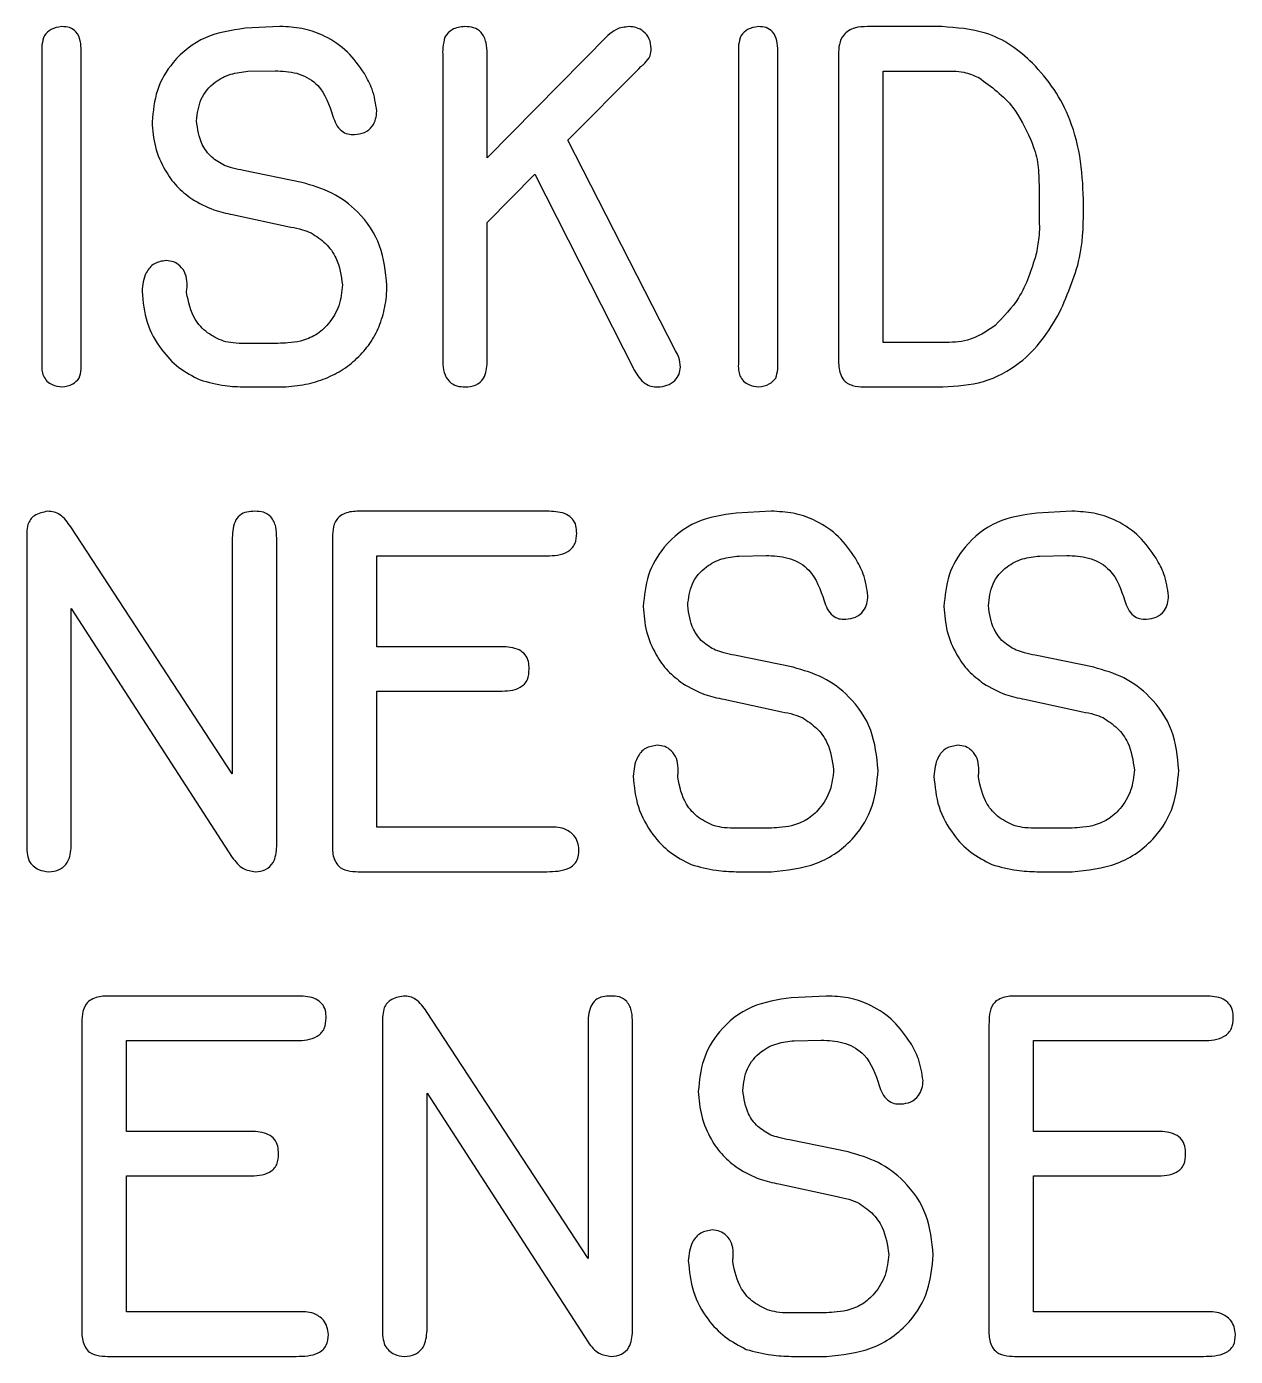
# Model space of a CAD drawing. Header units: inches. Extents: x 0.2 to 2.39, y 7.96 to 11.55.
# Drawn here: x 0.85 to 1.349, y 9.696 to 10.245 of the extents above; entities that cross this region are included whole.
import ezdxf

# ---------------------------------------------------------------- set-up
doc = ezdxf.new("R2010")
doc.units = ezdxf.units.IN
doc.header["$MEASUREMENT"] = 0

msp = doc.modelspace()

# ---------------------------------------------------------------- linework, layer by layer
at = {"color": 7, "linetype": 'Continuous', "lineweight": 25}
for p, q in [((0.95412, 10.24464), (0.93972, 10.24394)), ((0.95546, 10.24464), (0.95412, 10.24464)), ((1.22739, 10.24464), (1.19673, 10.24464)), ((1.08956, 10.24096), (1.0397, 10.19056)), ((0.85584, 10.23401), (0.85584, 10.10614)), ((0.87213, 10.10616), (0.87213, 10.23467)), ((1.0397, 10.19056), (1.0397, 10.23334)), ((1.14341, 10.23401), (1.14341, 10.10614)), ((1.1597, 10.10616), (1.1597, 10.23467)), ((1.02134, 10.23246), (1.02134, 10.10636)), ((1.10227, 10.22726), (1.10317, 10.22816)), ((1.18478, 10.23307), (1.18478, 10.10944)), ((0.94095, 10.22619), (0.95211, 10.22639)), ((0.95211, 10.22639), (0.95323, 10.22639)), ((1.073, 10.19776), (1.10227, 10.22726)), ((1.20314, 10.22628), (1.22805, 10.22628)), ((1.20314, 10.11431), (1.20314, 10.22628)), ((1.11748, 10.11088), (1.073, 10.19776)), ((0.96322, 10.18032), (0.93905, 10.18525)), ((1.0397, 10.16376), (1.05937, 10.1838)), ((1.05937, 10.1838), (1.10048, 10.10275)), ((0.93461, 10.1671), (0.95862, 10.16194)), ((1.0397, 10.10616), (1.0397, 10.16376)), ((0.9158, 10.13694), (0.9158, 10.1387)), ((0.9533, 10.11392), (0.93994, 10.1139)), ((1.22784, 10.11431), (1.20314, 10.11431)), ((0.93976, 10.09595), (0.95426, 10.09595)), ((1.19629, 10.09595), (1.22782, 10.09595)), ((1.06527, 10.04464), (0.98799, 10.04464)), ((1.15687, 10.04464), (1.14247, 10.04394)), ((1.15821, 10.04464), (1.15687, 10.04464)), ((1.281, 10.04464), (1.26661, 10.04394)), ((1.28235, 10.04464), (1.281, 10.04464)), ((0.93445, 9.9363), (0.86777, 10.03829)), ((0.84963, 10.03314), (0.84963, 9.90793)), ((0.93445, 10.03275), (0.93445, 9.9363)), ((0.95281, 9.90636), (0.95281, 10.03356)), ((0.97583, 10.03272), (0.97583, 9.90811)), ((0.99419, 9.98878), (0.99419, 10.02628)), ((0.99419, 10.02628), (1.06435, 10.02628)), ((1.1437, 10.02618), (1.15486, 10.02639)), ((1.15486, 10.02639), (1.15598, 10.02639)), ((1.26783, 10.02618), (1.27899, 10.02639)), ((1.27899, 10.02639), (1.2801, 10.02639)), ((0.86799, 9.90658), (0.86799, 10.00452)), ((0.86799, 10.00452), (0.93445, 9.90185)), ((1.04559, 9.98878), (0.99419, 9.98878)), ((1.16597, 9.98032), (1.1418, 9.98525)), ((1.2901, 9.98032), (1.26593, 9.98525)), ((0.99419, 9.91431), (0.99419, 9.97042)), ((0.99419, 9.97042), (1.04469, 9.97042)), ((1.13736, 9.9671), (1.16137, 9.96194)), ((1.26149, 9.9671), (1.2855, 9.96194)), ((1.11855, 9.93693), (1.11854, 9.9387)), ((1.24268, 9.93693), (1.24268, 9.9387)), ((1.06547, 9.91431), (0.99419, 9.91431)), ((1.15605, 9.91392), (1.14269, 9.9139)), ((1.28018, 9.91392), (1.26682, 9.9139)), ((0.98756, 9.89595), (1.06435, 9.89595)), ((1.14251, 9.89595), (1.15701, 9.89595)), ((1.26663, 9.89595), (1.28114, 9.89595)), ((0.96183, 9.84464), (0.88455, 9.84464)), ((1.17963, 9.84464), (1.16523, 9.84394)), ((1.18097, 9.84464), (1.17963, 9.84464)), ((1.33629, 9.84464), (1.25902, 9.84464)), ((1.08134, 9.7363), (1.01466, 9.83829)), ((0.87239, 9.83272), (0.87239, 9.70811)), ((0.99652, 9.83314), (0.99652, 9.70793)), ((1.08134, 9.83275), (1.08134, 9.7363)), ((1.0997, 9.70636), (1.0997, 9.83356)), ((1.24685, 9.83272), (1.24685, 9.70811)), ((0.89075, 9.78878), (0.89075, 9.82628)), ((0.89075, 9.82628), (0.9609, 9.82628)), ((1.16645, 9.82619), (1.17761, 9.82639)), ((1.17761, 9.82639), (1.17873, 9.82639)), ((1.26521, 9.78878), (1.26521, 9.82628)), ((1.26521, 9.82628), (1.33537, 9.82628)), ((1.01488, 9.70658), (1.01488, 9.80452)), ((1.01488, 9.80452), (1.08134, 9.70185)), ((0.94215, 9.78878), (0.89075, 9.78878)), ((1.31661, 9.78878), (1.26521, 9.78878)), ((1.18872, 9.78032), (1.16455, 9.78525)), ((0.89075, 9.71431), (0.89075, 9.77042)), ((0.89075, 9.77042), (0.94125, 9.77042)), ((1.16011, 9.7671), (1.18413, 9.76194)), ((1.26521, 9.71431), (1.26521, 9.77042)), ((1.26521, 9.77042), (1.31571, 9.77042)), ((1.1413, 9.73693), (1.1413, 9.7387)), ((0.96203, 9.71431), (0.89075, 9.71431)), ((1.1788, 9.71392), (1.16545, 9.7139)), ((1.33649, 9.71431), (1.26521, 9.71431)), ((0.88412, 9.69595), (0.9609, 9.69595)), ((1.16526, 9.69595), (1.17976, 9.69595)), ((1.25858, 9.69595), (1.33537, 9.69595))]:
    msp.add_line(p, q, dxfattribs=at)
for points, knots in [([(0.86411, 10.24464), (0.86252, 10.24441), (0.85968, 10.24399), (0.85775, 10.24189), (0.8569, 10.24096)], [0, 0, 0, 0, 0.5583752, 1, 1, 1, 1]), ([(0.87213, 10.23467), (0.87207, 10.23604), (0.87195, 10.23876), (0.87043, 10.24242), (0.86737, 10.24451), (0.8652, 10.2446), (0.86411, 10.24464)], [0, 0, 0, 0, 0.281116, 0.56033, 0.779158, 1, 1, 1, 1]), ([(0.98899, 10.22528), (0.98682, 10.2284), (0.98248, 10.23465), (0.97356, 10.2406), (0.96438, 10.24405), (0.95844, 10.24444), (0.95546, 10.24464)], [0, 0, 0, 0, 0.279831, 0.559751, 0.779823, 1, 1, 1, 1]), ([(1.03043, 10.24464), (1.02856, 10.24445), (1.02522, 10.24409), (1.02315, 10.24149), (1.02224, 10.24034)], [0, 0, 0, 0, 0.559407, 1, 1, 1, 1]), ([(1.0397, 10.23334), (1.03964, 10.2349), (1.0395, 10.23802), (1.03773, 10.24222), (1.03416, 10.24451), (1.03168, 10.2446), (1.03043, 10.24464)], [0, 0, 0, 0, 0.280982, 0.560091, 0.779169, 1, 1, 1, 1]), ([(1.09825, 10.24464), (1.09642, 10.24443), (1.09314, 10.24405), (1.09066, 10.24191), (1.08956, 10.24096)], [0, 0, 0, 0, 0.557535, 1, 1, 1, 1]), ([(1.10743, 10.23559), (1.10727, 10.23694), (1.10695, 10.23964), (1.10446, 10.24264), (1.10142, 10.24438), (1.0993, 10.24455), (1.09825, 10.24464)], [0, 0, 0, 0, 0.280323, 0.559412, 0.77983, 1, 1, 1, 1]), ([(1.15169, 10.24464), (1.15009, 10.24441), (1.14725, 10.24399), (1.14532, 10.24189), (1.14448, 10.24096)], [0, 0, 0, 0, 0.559324, 1, 1, 1, 1]), ([(1.1597, 10.23467), (1.15964, 10.23604), (1.15951, 10.23876), (1.158, 10.24243), (1.15494, 10.2445), (1.15277, 10.2446), (1.15169, 10.24464)], [0, 0, 0, 0, 0.2812712, 0.5602954, 0.7797263, 1, 1, 1, 1]), ([(1.19673, 10.24464), (1.19491, 10.2446), (1.1913, 10.24453), (1.18671, 10.24176), (1.18479, 10.23734), (1.18478, 10.2345), (1.18478, 10.23307)], [0, 0, 0, 0, 0.281414, 0.558959, 0.779075, 1, 1, 1, 1]), ([(1.26486, 10.22958), (1.26197, 10.23217), (1.25618, 10.23735), (1.24349, 10.24344), (1.23349, 10.24419), (1.22739, 10.24464)], [0, 0, 0, 0, 0.280415, 0.560562, 1, 1, 1, 1]), ([(0.8569, 10.24096), (0.85649, 10.2397), (0.85575, 10.23743), (0.85581, 10.23506), (0.85584, 10.23401)], [0, 0, 0, 0, 0.557519, 1, 1, 1, 1]), ([(0.93972, 10.24394), (0.9341, 10.2431), (0.92288, 10.24143), (0.91012, 10.23134), (0.90265, 10.2186), (0.90178, 10.20974), (0.90135, 10.2053)], [0, 0, 0, 0, 0.279955, 0.559401, 0.779491, 1, 1, 1, 1]), ([(1.02224, 10.24034), (1.02189, 10.2389), (1.02124, 10.2363), (1.02131, 10.23364), (1.02134, 10.23246)], [0, 0, 0, 0, 0.558189, 1, 1, 1, 1]), ([(1.14448, 10.24096), (1.14407, 10.2397), (1.14333, 10.23743), (1.14338, 10.23506), (1.14341, 10.23401)], [0, 0, 0, 0, 0.5575, 1, 1, 1, 1]), ([(1.10474, 10.22952), (1.10562, 10.2305), (1.10718, 10.23225), (1.10735, 10.23458), (1.10743, 10.23559)], [0, 0, 0, 0, 0.560935, 1, 1, 1, 1]), ([(1.10317, 10.22816), (1.10347, 10.2284), (1.10402, 10.22883), (1.10452, 10.22931), (1.10474, 10.22952)], [0, 0, 0, 0, 0.5585477, 1, 1, 1, 1]), ([(1.28589, 10.1711), (1.2857, 10.17707), (1.28531, 10.189), (1.28119, 10.20524), (1.2742, 10.21904), (1.26797, 10.22607), (1.26486, 10.22958)], [0, 0, 0, 0, 0.280141, 0.55999, 0.77999, 1, 1, 1, 1]), ([(0.91972, 10.20573), (0.92007, 10.20881), (0.92078, 10.21497), (0.92662, 10.22176), (0.93373, 10.2254), (0.93854, 10.22593), (0.94095, 10.22619)], [0, 0, 0, 0, 0.279683, 0.558865, 0.779257, 1, 1, 1, 1]), ([(0.95323, 10.22639), (0.95625, 10.22619), (0.96228, 10.22579), (0.97195, 10.21984), (0.97448, 10.21232), (0.97603, 10.20773)], [0, 0, 0, 0, 0.281479, 0.561504, 1, 1, 1, 1]), ([(0.99412, 10.20977), (0.99367, 10.21283), (0.99286, 10.21832), (0.99017, 10.22315), (0.98899, 10.22528)], [0, 0, 0, 0, 0.559109, 1, 1, 1, 1]), ([(1.22805, 10.22628), (1.23089, 10.22634), (1.23595, 10.22644), (1.24061, 10.22447), (1.24265, 10.2236)], [0, 0, 0, 0, 0.560509, 1, 1, 1, 1]), ([(1.24265, 10.2236), (1.2478, 10.21984), (1.25703, 10.21311), (1.26183, 10.20281), (1.26395, 10.19826)], [0, 0, 0, 0, 0.558456, 1, 1, 1, 1]), ([(0.97603, 10.20773), (0.9764, 10.20658), (0.97716, 10.2043), (0.9793, 10.20162), (0.98212, 10.20012), (0.98403, 10.20011), (0.98498, 10.2001)], [0, 0, 0, 0, 0.280613, 0.56, 0.779768, 1, 1, 1, 1]), ([(0.98498, 10.2001), (0.98637, 10.20026), (0.98917, 10.20058), (0.99229, 10.2032), (0.99385, 10.20649), (0.99403, 10.20867), (0.99412, 10.20977)], [0, 0, 0, 0, 0.2793439, 0.5589715, 0.7791422, 1, 1, 1, 1]), ([(0.90135, 10.2053), (0.90163, 10.20184), (0.90219, 10.1949), (0.90611, 10.18595), (0.91125, 10.17858), (0.91558, 10.17523), (0.91774, 10.17356)], [0, 0, 0, 0, 0.279893, 0.559853, 0.779991, 1, 1, 1, 1]), ([(0.93125, 10.1873), (0.92938, 10.18836), (0.92564, 10.19049), (0.92097, 10.19687), (0.92019, 10.20237), (0.91972, 10.20573)], [0, 0, 0, 0, 0.280619, 0.561258, 1, 1, 1, 1]), ([(1.26395, 10.19826), (1.26502, 10.19546), (1.26717, 10.18987), (1.26759, 10.17914), (1.26755, 10.17151), (1.26753, 10.16684)], [0, 0, 0, 0, 0.279928, 0.559765, 1, 1, 1, 1]), ([(0.93905, 10.18525), (0.93757, 10.18555), (0.93493, 10.18608), (0.93238, 10.18693), (0.93125, 10.1873)], [0, 0, 0, 0, 0.560132, 1, 1, 1, 1]), ([(0.99833, 10.13784), (0.99776, 10.14344), (0.99663, 10.15463), (0.98757, 10.16791), (0.97591, 10.1766), (0.96745, 10.17908), (0.96322, 10.18032)], [0, 0, 0, 0, 0.279833, 0.559326, 0.779479, 1, 1, 1, 1]), ([(0.91774, 10.17356), (0.92071, 10.17188), (0.92602, 10.16888), (0.93199, 10.16764), (0.93461, 10.1671)], [0, 0, 0, 0, 0.559528, 1, 1, 1, 1]), ([(1.27597, 10.12665), (1.27946, 10.1346), (1.28571, 10.14881), (1.28584, 10.16428), (1.28589, 10.1711)], [0, 0, 0, 0, 0.55912, 1, 1, 1, 1]), ([(0.95862, 10.16194), (0.96024, 10.16162), (0.96313, 10.16104), (0.96587, 10.15997), (0.96707, 10.1595)], [0, 0, 0, 0, 0.560317, 1, 1, 1, 1]), ([(1.26753, 10.16684), (1.26764, 10.16374), (1.26783, 10.15822), (1.26671, 10.15282), (1.26621, 10.15045)], [0, 0, 0, 0, 0.560566, 1, 1, 1, 1]), ([(0.96707, 10.1595), (0.96913, 10.15816), (0.97324, 10.15547), (0.9785, 10.14817), (0.97941, 10.14188), (0.97997, 10.13804)], [0, 0, 0, 0, 0.280518, 0.561127, 1, 1, 1, 1]), ([(0.90717, 10.14812), (0.90547, 10.14786), (0.90207, 10.14733), (0.89792, 10.14239), (0.89748, 10.13804), (0.89722, 10.13538)], [0, 0, 0, 0, 0.279961, 0.559909, 1, 1, 1, 1]), ([(0.9158, 10.1387), (0.91567, 10.14004), (0.91542, 10.14271), (0.91322, 10.14584), (0.91031, 10.14779), (0.90822, 10.14801), (0.90717, 10.14812)], [0, 0, 0, 0, 0.280285, 0.55962, 0.779528, 1, 1, 1, 1]), ([(1.26621, 10.15045), (1.26429, 10.14427), (1.26087, 10.13323), (1.25289, 10.12494), (1.24937, 10.12129)], [0, 0, 0, 0, 0.559961, 1, 1, 1, 1]), ([(0.89722, 10.13538), (0.89764, 10.13107), (0.8985, 10.12244), (0.90446, 10.11175), (0.9121, 10.10354), (0.91815, 10.10042), (0.92117, 10.09886)], [0, 0, 0, 0, 0.279812, 0.559593, 0.779737, 1, 1, 1, 1]), ([(0.91558, 10.13493), (0.9156, 10.13531), (0.91563, 10.13598), (0.91575, 10.13664), (0.9158, 10.13694)], [0, 0, 0, 0, 0.559622, 1, 1, 1, 1]), ([(0.93083, 10.11482), (0.92854, 10.11585), (0.92397, 10.1179), (0.91775, 10.12471), (0.9164, 10.13106), (0.91558, 10.13493)], [0, 0, 0, 0, 0.280919, 0.562119, 1, 1, 1, 1]), ([(0.95426, 10.09595), (0.95586, 10.09602), (0.95899, 10.09616), (0.96356, 10.09677), (0.96788, 10.09776), (0.97199, 10.09903), (0.97583, 10.10074), (0.97948, 10.10269), (0.98286, 10.10505), (0.98599, 10.10772), (0.98882, 10.11068), (0.99131, 10.11388), (0.99341, 10.11731), (0.99514, 10.12097), (0.9965, 10.12486), (0.99749, 10.12899), (0.99816, 10.13334), (0.99827, 10.13632), (0.99833, 10.13784)], [0.0000287, 0.0000287, 0.0000287, 0.0000287, 0.0706044, 0.1381882, 0.2029538, 0.2657505, 0.3274398, 0.3880217, 0.4481081, 0.5087515, 0.5692272, 0.6281379, 0.6872035, 0.7460625, 0.806456, 0.8685554, 0.9329138, 0.9999687, 0.9999687, 0.9999687, 0.9999687]), ([(0.97997, 10.13804), (0.97966, 10.13512), (0.97904, 10.1293), (0.97473, 10.12224), (0.96917, 10.11706), (0.96482, 10.11557), (0.96264, 10.11482)], [0, 0, 0, 0, 0.2800273, 0.5597913, 0.7798964, 1, 1, 1, 1]), ([(1.22782, 10.09595), (1.23348, 10.09632), (1.2448, 10.09706), (1.25903, 10.10471), (1.26923, 10.11516), (1.27373, 10.12282), (1.27597, 10.12665)], [0, 0, 0, 0, 0.279986, 0.559306, 0.779554, 1, 1, 1, 1]), ([(1.24937, 10.12129), (1.24572, 10.11884), (1.23916, 10.11443), (1.23131, 10.11434), (1.22784, 10.11431)], [0, 0, 0, 0, 0.557475, 1, 1, 1, 1]), ([(0.93994, 10.1139), (0.93822, 10.1139), (0.93515, 10.11391), (0.93215, 10.11454), (0.93083, 10.11482)], [0, 0, 0, 0, 0.559583, 1, 1, 1, 1]), ([(0.96264, 10.11482), (0.9609, 10.11456), (0.95781, 10.11409), (0.95468, 10.11397), (0.9533, 10.11392)], [0, 0, 0, 0, 0.560475, 1, 1, 1, 1]), ([(1.11949, 10.10413), (1.11937, 10.10546), (1.11915, 10.10786), (1.11799, 10.10995), (1.11748, 10.11088)], [0, 0, 0, 0, 0.558552, 1, 1, 1, 1]), ([(1.18478, 10.10944), (1.18472, 10.10748), (1.1846, 10.1036), (1.18663, 10.09796), (1.19166, 10.09601), (1.19475, 10.09597), (1.19629, 10.09595)], [0, 0, 0, 0, 0.281541, 0.558662, 0.778749, 1, 1, 1, 1]), ([(0.85584, 10.10614), (0.85579, 10.10506), (0.8557, 10.10315), (0.85624, 10.10131), (0.85648, 10.1005)], [0, 0, 0, 0, 0.561656, 1, 1, 1, 1]), ([(0.87129, 10.09963), (0.87162, 10.10083), (0.8722, 10.10297), (0.87215, 10.10519), (0.87213, 10.10616)], [0, 0, 0, 0, 0.558722, 1, 1, 1, 1]), ([(1.02134, 10.10636), (1.02143, 10.10487), (1.02161, 10.1019), (1.02369, 10.0981), (1.02714, 10.09614), (1.02948, 10.09601), (1.03066, 10.09595)], [0, 0, 0, 0, 0.280949, 0.559473, 0.779293, 1, 1, 1, 1]), ([(1.03066, 10.09595), (1.03213, 10.09604), (1.03506, 10.09624), (1.03924, 10.09998), (1.03953, 10.10382), (1.0397, 10.10616)], [0, 0, 0, 0, 0.280723, 0.55972, 1, 1, 1, 1]), ([(1.10048, 10.10275), (1.10174, 10.10073), (1.10349, 10.09792), (1.10735, 10.09607), (1.10919, 10.09599), (1.11011, 10.09595)], [0, 0, 0, 0, 0.558036, 0.77867, 1, 1, 1, 1]), ([(1.11011, 10.09595), (1.1114, 10.09609), (1.11398, 10.09637), (1.11711, 10.09832), (1.11913, 10.10108), (1.11937, 10.10311), (1.11949, 10.10413)], [0, 0, 0, 0, 0.28009, 0.560131, 0.779898, 1, 1, 1, 1]), ([(1.14341, 10.10614), (1.14336, 10.10506), (1.14328, 10.10315), (1.14382, 10.10131), (1.14405, 10.1005)], [0, 0, 0, 0, 0.561668, 1, 1, 1, 1]), ([(1.15886, 10.09963), (1.15919, 10.10083), (1.15978, 10.10297), (1.15972, 10.10519), (1.1597, 10.10616)], [0, 0, 0, 0, 0.558855, 1, 1, 1, 1]), ([(0.85648, 10.1005), (0.85693, 10.09975), (0.85783, 10.09824), (0.86053, 10.09649), (0.86275, 10.09615), (0.86411, 10.09595)], [0, 0, 0, 0, 0.279943, 0.561611, 1, 1, 1, 1]), ([(0.86411, 10.09595), (0.8657, 10.09619), (0.86853, 10.09661), (0.87045, 10.09871), (0.87129, 10.09963)], [0, 0, 0, 0, 0.560619, 1, 1, 1, 1]), ([(0.92117, 10.09886), (0.92458, 10.09793), (0.93068, 10.09629), (0.93698, 10.09605), (0.93976, 10.09595)], [0, 0, 0, 0, 0.5595498, 1, 1, 1, 1]), ([(1.14405, 10.1005), (1.1445, 10.09975), (1.14541, 10.09824), (1.1481, 10.09649), (1.15033, 10.09615), (1.15169, 10.09595)], [0, 0, 0, 0, 0.279943, 0.561611, 1, 1, 1, 1]), ([(1.15169, 10.09595), (1.15327, 10.09619), (1.1561, 10.09662), (1.15801, 10.09871), (1.15886, 10.09963)], [0, 0, 0, 0, 0.560139, 1, 1, 1, 1]), ([(0.85826, 10.04464), (0.85632, 10.04427), (0.85361, 10.04376), (0.85101, 10.04132), (0.85039, 10.03992), (0.85009, 10.03921)], [0, 0, 0, 0, 0.557708, 0.778273, 1, 1, 1, 1]), ([(0.86777, 10.03829), (0.86646, 10.04015), (0.86462, 10.04275), (0.86091, 10.04449), (0.85915, 10.04459), (0.85826, 10.04464)], [0, 0, 0, 0, 0.558703, 0.779243, 1, 1, 1, 1]), ([(0.94376, 10.04464), (0.94267, 10.04461), (0.94049, 10.04455), (0.93736, 10.04319), (0.93456, 10.03912), (0.9345, 10.03538), (0.93445, 10.03275)], [0, 0, 0, 0, 0.187364, 0.373983, 0.560532, 1, 1, 1, 1]), ([(0.95281, 10.03356), (0.95277, 10.03511), (0.95269, 10.03819), (0.95097, 10.04234), (0.94744, 10.04461), (0.94499, 10.04463), (0.94376, 10.04464)], [0, 0, 0, 0, 0.281238, 0.560119, 0.779398, 1, 1, 1, 1]), ([(0.98799, 10.04464), (0.9861, 10.04467), (0.98236, 10.04471), (0.97728, 10.04202), (0.97584, 10.03714), (0.97583, 10.03419), (0.97583, 10.03272)], [0, 0, 0, 0, 0.281616, 0.558082, 0.778714, 1, 1, 1, 1]), ([(1.07665, 10.03559), (1.07662, 10.03664), (1.07655, 10.03873), (1.07509, 10.04161), (1.07134, 10.04437), (1.06777, 10.04453), (1.06527, 10.04464)], [0, 0, 0, 0, 0.1873187, 0.3741606, 0.5610104, 1, 1, 1, 1]), ([(1.14247, 10.04394), (1.13685, 10.04311), (1.12562, 10.04143), (1.11285, 10.03135), (1.10541, 10.0186), (1.10453, 10.00974), (1.1041, 10.0053)], [0, 0, 0, 0, 0.2800885, 0.5595165, 0.7795828, 1, 1, 1, 1]), ([(1.19174, 10.02528), (1.18957, 10.0284), (1.18523, 10.03465), (1.17631, 10.0406), (1.16713, 10.04405), (1.16118, 10.04445), (1.15821, 10.04464)], [0, 0, 0, 0, 0.279831, 0.559751, 0.779823, 1, 1, 1, 1]), ([(1.26661, 10.04394), (1.26099, 10.04311), (1.24976, 10.04143), (1.23699, 10.03134), (1.22953, 10.0186), (1.22867, 10.00974), (1.22823, 10.0053)], [0, 0, 0, 0, 0.280074, 0.559488, 0.77962, 1, 1, 1, 1]), ([(1.31587, 10.02528), (1.3137, 10.0284), (1.30936, 10.03464), (1.30045, 10.04061), (1.29127, 10.04405), (1.28532, 10.04444), (1.28235, 10.04464)], [0, 0, 0, 0, 0.279888, 0.559673, 0.780009, 1, 1, 1, 1]), ([(0.85009, 10.03921), (0.8499, 10.03809), (0.84955, 10.03608), (0.8496, 10.03404), (0.84963, 10.03314)], [0, 0, 0, 0, 0.558923, 1, 1, 1, 1]), ([(1.06435, 10.02628), (1.06583, 10.02631), (1.06878, 10.02636), (1.07241, 10.02748), (1.07475, 10.02932), (1.07643, 10.03184), (1.07656, 10.03409), (1.07665, 10.03559)], [0, 0, 0, 0, 0.2506503, 0.5002013, 0.6255933, 0.750928, 1, 1, 1, 1]), ([(1.12246, 10.00572), (1.12281, 10.00881), (1.12353, 10.01497), (1.12937, 10.02176), (1.13648, 10.0254), (1.14129, 10.02592), (1.1437, 10.02618)], [0, 0, 0, 0, 0.279834, 0.558968, 0.77932, 1, 1, 1, 1]), ([(1.15598, 10.02639), (1.159, 10.02619), (1.16503, 10.0258), (1.1747, 10.01985), (1.17723, 10.01232), (1.17878, 10.00773)], [0, 0, 0, 0, 0.281479, 0.561504, 1, 1, 1, 1]), ([(1.19687, 10.00976), (1.19642, 10.01283), (1.19561, 10.01832), (1.19292, 10.02315), (1.19174, 10.02528)], [0, 0, 0, 0, 0.559232, 1, 1, 1, 1]), ([(1.24659, 10.00572), (1.24695, 10.00881), (1.24765, 10.01497), (1.25351, 10.02176), (1.26061, 10.0254), (1.26542, 10.02592), (1.26783, 10.02618)], [0, 0, 0, 0, 0.279811, 0.559164, 0.77929, 1, 1, 1, 1]), ([(1.2801, 10.02639), (1.28313, 10.02619), (1.28916, 10.02579), (1.29884, 10.01985), (1.30136, 10.01232), (1.3029, 10.00773)], [0, 0, 0, 0, 0.281446, 0.561686, 1, 1, 1, 1]), ([(1.321, 10.00976), (1.32055, 10.01283), (1.31974, 10.01832), (1.31705, 10.02315), (1.31587, 10.02528)], [0, 0, 0, 0, 0.559232, 1, 1, 1, 1]), ([(1.18772, 10.0001), (1.18912, 10.00026), (1.19191, 10.00058), (1.19502, 10.00321), (1.1966, 10.00648), (1.19678, 10.00867), (1.19687, 10.00976)], [0, 0, 0, 0, 0.279938, 0.559049, 0.779476, 1, 1, 1, 1]), ([(1.31186, 10.0001), (1.31326, 10.00026), (1.31605, 10.00058), (1.31916, 10.00321), (1.32074, 10.00648), (1.32091, 10.00867), (1.321, 10.00976)], [0, 0, 0, 0, 0.279963, 0.5591, 0.779546, 1, 1, 1, 1]), ([(1.1041, 10.0053), (1.10438, 10.00184), (1.10494, 9.9949), (1.10886, 9.98595), (1.114, 9.97858), (1.11832, 9.97523), (1.12048, 9.97356)], [0, 0, 0, 0, 0.279893, 0.559853, 0.779991, 1, 1, 1, 1]), ([(1.134, 9.9873), (1.13213, 9.98836), (1.12839, 9.99049), (1.12372, 9.99687), (1.12293, 10.00237), (1.12246, 10.00572)], [0, 0, 0, 0, 0.280729, 0.561365, 1, 1, 1, 1]), ([(1.17878, 10.00773), (1.17915, 10.00659), (1.17991, 10.0043), (1.18205, 10.00162), (1.18487, 10.00012), (1.18677, 10.00011), (1.18772, 10.0001)], [0, 0, 0, 0, 0.280818, 0.560409, 0.780336, 1, 1, 1, 1]), ([(1.22823, 10.0053), (1.22852, 10.00184), (1.22908, 9.99491), (1.23299, 9.98595), (1.23813, 9.97858), (1.24246, 9.97523), (1.24462, 9.97356)], [0, 0, 0, 0, 0.279866, 0.559703, 0.779819, 1, 1, 1, 1]), ([(1.25813, 9.9873), (1.25626, 9.98836), (1.25252, 9.99049), (1.24785, 9.99686), (1.24707, 10.00237), (1.24659, 10.00572)], [0, 0, 0, 0, 0.280757, 0.56142, 1, 1, 1, 1]), ([(1.3029, 10.00773), (1.30328, 10.00659), (1.30404, 10.0043), (1.30618, 10.00162), (1.309, 10.00012), (1.3109, 10.00011), (1.31186, 10.0001)], [0, 0, 0, 0, 0.280613, 0.56, 0.779768, 1, 1, 1, 1]), ([(1.057, 9.97951), (1.05697, 9.98057), (1.0569, 9.98268), (1.05552, 9.98565), (1.05174, 9.9885), (1.04812, 9.98867), (1.04559, 9.98878)], [0, 0, 0, 0, 0.187243, 0.374327, 0.561512, 1, 1, 1, 1]), ([(1.1418, 9.98525), (1.14032, 9.98555), (1.13768, 9.98608), (1.13513, 9.98692), (1.134, 9.9873)], [0, 0, 0, 0, 0.5602289, 1, 1, 1, 1]), ([(1.26593, 9.98525), (1.26445, 9.98555), (1.26181, 9.98608), (1.25925, 9.98692), (1.25813, 9.9873)], [0, 0, 0, 0, 0.5602289, 1, 1, 1, 1]), ([(1.04469, 9.97042), (1.04773, 9.97051), (1.05154, 9.97061), (1.05512, 9.97328), (1.05683, 9.97576), (1.05693, 9.97801), (1.057, 9.97951)], [0, 0, 0, 0, 0.498771, 0.624365, 0.749976, 1, 1, 1, 1]), ([(1.20108, 9.93784), (1.20051, 9.94344), (1.19937, 9.95463), (1.19032, 9.96791), (1.17865, 9.9766), (1.1702, 9.97908), (1.16597, 9.98032)], [0, 0, 0, 0, 0.279884, 0.559312, 0.77961, 1, 1, 1, 1]), ([(1.32521, 9.93784), (1.32464, 9.94344), (1.32351, 9.95463), (1.31444, 9.96791), (1.30279, 9.9766), (1.29433, 9.97908), (1.2901, 9.98032)], [0, 0, 0, 0, 0.279833, 0.559326, 0.779479, 1, 1, 1, 1]), ([(1.12048, 9.97356), (1.12346, 9.97188), (1.12877, 9.96888), (1.13474, 9.96764), (1.13736, 9.9671)], [0, 0, 0, 0, 0.559528, 1, 1, 1, 1]), ([(1.24462, 9.97356), (1.24759, 9.97188), (1.2529, 9.96888), (1.25886, 9.96764), (1.26149, 9.9671)], [0, 0, 0, 0, 0.559324, 1, 1, 1, 1]), ([(1.16137, 9.96194), (1.16299, 9.96162), (1.16587, 9.96104), (1.16861, 9.95997), (1.16982, 9.9595)], [0, 0, 0, 0, 0.5592999, 1, 1, 1, 1]), ([(1.16982, 9.9595), (1.17188, 9.95816), (1.17599, 9.95547), (1.18124, 9.94817), (1.18216, 9.94187), (1.18272, 9.93804)], [0, 0, 0, 0, 0.280526, 0.561289, 1, 1, 1, 1]), ([(1.2855, 9.96194), (1.28712, 9.96162), (1.29, 9.96104), (1.29274, 9.95997), (1.29395, 9.9595)], [0, 0, 0, 0, 0.560317, 1, 1, 1, 1]), ([(1.29395, 9.9595), (1.296, 9.95816), (1.30012, 9.95547), (1.30537, 9.94817), (1.30629, 9.94187), (1.30685, 9.93804)], [0, 0, 0, 0, 0.280526, 0.561289, 1, 1, 1, 1]), ([(1.10992, 9.94812), (1.10822, 9.94786), (1.10482, 9.94733), (1.10067, 9.94239), (1.10023, 9.93804), (1.09996, 9.93538)], [0, 0, 0, 0, 0.279928, 0.559844, 1, 1, 1, 1]), ([(1.11854, 9.9387), (1.11842, 9.94004), (1.11817, 9.94271), (1.11597, 9.94585), (1.11306, 9.94779), (1.11096, 9.94801), (1.10992, 9.94812)], [0, 0, 0, 0, 0.2802002, 0.5595683, 0.7795018, 1, 1, 1, 1]), ([(1.23405, 9.94812), (1.23235, 9.94786), (1.22895, 9.94733), (1.22481, 9.94239), (1.22437, 9.93804), (1.22409, 9.93538)], [0, 0, 0, 0, 0.280391, 0.559911, 1, 1, 1, 1]), ([(1.24268, 9.9387), (1.24255, 9.94004), (1.2423, 9.94271), (1.2401, 9.94585), (1.23719, 9.94779), (1.2351, 9.94801), (1.23405, 9.94812)], [0, 0, 0, 0, 0.280468, 0.559985, 0.780036, 1, 1, 1, 1]), ([(1.11833, 9.93493), (1.11835, 9.93531), (1.11838, 9.93598), (1.1185, 9.93664), (1.11855, 9.93693)], [0, 0, 0, 0, 0.559622, 1, 1, 1, 1]), ([(1.15701, 9.89595), (1.16338, 9.89659), (1.17609, 9.89788), (1.19114, 9.90848), (1.1997, 9.92284), (1.20062, 9.93283), (1.20108, 9.93784)], [0, 0, 0, 0, 0.280214, 0.559603, 0.779514, 1, 1, 1, 1]), ([(1.18272, 9.93804), (1.18241, 9.93512), (1.18179, 9.92931), (1.17748, 9.92224), (1.17192, 9.91706), (1.16757, 9.91557), (1.16539, 9.91482)], [0, 0, 0, 0, 0.2800273, 0.5597913, 0.7798964, 1, 1, 1, 1]), ([(1.24245, 9.93493), (1.24247, 9.93531), (1.24251, 9.93598), (1.24263, 9.93664), (1.24268, 9.93693)], [0, 0, 0, 0, 0.559622, 1, 1, 1, 1]), ([(1.28114, 9.89595), (1.28751, 9.89659), (1.30023, 9.89788), (1.31526, 9.90848), (1.32385, 9.92284), (1.32475, 9.93283), (1.32521, 9.93784)], [0, 0, 0, 0, 0.280331, 0.559586, 0.779552, 1, 1, 1, 1]), ([(1.30685, 9.93804), (1.30654, 9.93512), (1.30592, 9.92931), (1.30161, 9.92224), (1.29604, 9.91706), (1.29169, 9.91557), (1.28952, 9.91482)], [0, 0, 0, 0, 0.2800273, 0.5597913, 0.7798964, 1, 1, 1, 1]), ([(1.09996, 9.93538), (1.10039, 9.93107), (1.10125, 9.92244), (1.10722, 9.91175), (1.11484, 9.90354), (1.12089, 9.90042), (1.12391, 9.89886)], [0, 0, 0, 0, 0.2798797, 0.5596947, 0.7799376, 1, 1, 1, 1]), ([(1.13358, 9.91482), (1.13129, 9.91585), (1.12672, 9.91789), (1.1205, 9.92471), (1.11915, 9.93106), (1.11833, 9.93493)], [0, 0, 0, 0, 0.280869, 0.562234, 1, 1, 1, 1]), ([(1.22409, 9.93538), (1.22452, 9.93107), (1.22537, 9.92244), (1.23136, 9.91175), (1.23897, 9.90354), (1.24502, 9.90042), (1.24805, 9.89886)], [0, 0, 0, 0, 0.279819, 0.559703, 0.779783, 1, 1, 1, 1]), ([(1.25771, 9.91482), (1.25542, 9.91585), (1.25084, 9.91789), (1.24464, 9.92472), (1.24328, 9.93106), (1.24245, 9.93493)], [0, 0, 0, 0, 0.280905, 0.562068, 1, 1, 1, 1]), ([(1.07152, 9.91366), (1.0704, 9.91393), (1.06841, 9.91442), (1.06637, 9.91434), (1.06547, 9.91431)], [0, 0, 0, 0, 0.558809, 1, 1, 1, 1]), ([(1.07756, 9.90503), (1.07744, 9.90607), (1.07719, 9.90815), (1.07544, 9.91161), (1.073, 9.91288), (1.07152, 9.91366)], [0, 0, 0, 0, 0.281267, 0.562102, 1, 1, 1, 1]), ([(1.14269, 9.9139), (1.14097, 9.9139), (1.1379, 9.9139), (1.1349, 9.91454), (1.13358, 9.91482)], [0, 0, 0, 0, 0.560596, 1, 1, 1, 1]), ([(1.16539, 9.91482), (1.16365, 9.91456), (1.16056, 9.9141), (1.15743, 9.91397), (1.15605, 9.91392)], [0, 0, 0, 0, 0.56046, 1, 1, 1, 1]), ([(1.26682, 9.9139), (1.2651, 9.9139), (1.26203, 9.91391), (1.25903, 9.91454), (1.25771, 9.91482)], [0, 0, 0, 0, 0.559583, 1, 1, 1, 1]), ([(1.28952, 9.91482), (1.28778, 9.91456), (1.28468, 9.9141), (1.28155, 9.91397), (1.28018, 9.91392)], [0, 0, 0, 0, 0.56046, 1, 1, 1, 1]), ([(0.84963, 9.90793), (0.84959, 9.90651), (0.84952, 9.90399), (0.85023, 9.90157), (0.85054, 9.9005)], [0, 0, 0, 0, 0.5607197, 1, 1, 1, 1]), ([(0.85871, 9.89595), (0.86022, 9.89608), (0.86322, 9.89635), (0.86742, 9.90027), (0.86777, 9.90419), (0.86799, 9.90658)], [0, 0, 0, 0, 0.280719, 0.559966, 1, 1, 1, 1]), ([(0.94399, 9.89595), (0.94546, 9.89607), (0.94838, 9.89631), (0.95233, 9.90025), (0.95263, 9.90404), (0.95281, 9.90636)], [0, 0, 0, 0, 0.2806814, 0.5593175, 1, 1, 1, 1]), ([(0.97583, 9.90811), (0.97578, 9.90623), (0.97567, 9.90251), (0.97828, 9.89739), (0.98315, 9.89596), (0.98609, 9.89595), (0.98756, 9.89595)], [0, 0, 0, 0, 0.281616, 0.557623, 0.778388, 1, 1, 1, 1]), ([(1.06435, 9.89595), (1.06751, 9.89602), (1.07146, 9.89611), (1.07538, 9.89862), (1.07734, 9.9011), (1.07747, 9.90346), (1.07756, 9.90503)], [0, 0, 0, 0, 0.4995792, 0.6253306, 0.7509648, 1, 1, 1, 1]), ([(0.85054, 9.9005), (0.85106, 9.89975), (0.85212, 9.89826), (0.85491, 9.89638), (0.85727, 9.89611), (0.85871, 9.89595)], [0, 0, 0, 0, 0.280156, 0.560461, 1, 1, 1, 1]), ([(0.93445, 9.90185), (0.93583, 9.90003), (0.93827, 9.89679), (0.94225, 9.8962), (0.94399, 9.89595)], [0, 0, 0, 0, 0.560921, 1, 1, 1, 1]), ([(1.12391, 9.89886), (1.12732, 9.89793), (1.13342, 9.89629), (1.13973, 9.89605), (1.14251, 9.89595)], [0, 0, 0, 0, 0.5597635, 1, 1, 1, 1]), ([(1.24805, 9.89886), (1.25146, 9.89793), (1.25755, 9.89629), (1.26386, 9.89605), (1.26663, 9.89595)], [0, 0, 0, 0, 0.5595498, 1, 1, 1, 1]), ([(0.88455, 9.84464), (0.88267, 9.84467), (0.87892, 9.84471), (0.87383, 9.84202), (0.87241, 9.83714), (0.87239, 9.83419), (0.87239, 9.83272)], [0, 0, 0, 0, 0.281549, 0.558349, 0.778767, 1, 1, 1, 1]), ([(0.97321, 9.8356), (0.97318, 9.83664), (0.97311, 9.83873), (0.97165, 9.84161), (0.9679, 9.84437), (0.96433, 9.84453), (0.96183, 9.84464)], [0, 0, 0, 0, 0.1873187, 0.3741606, 0.5610104, 1, 1, 1, 1]), ([(1.00515, 9.84464), (1.00321, 9.84427), (1.0005, 9.84376), (0.9979, 9.84132), (0.99728, 9.83992), (0.99697, 9.83921)], [0, 0, 0, 0, 0.557473, 0.777945, 1, 1, 1, 1]), ([(1.01466, 9.83829), (1.01335, 9.84015), (1.01151, 9.84275), (1.0078, 9.84449), (1.00604, 9.84459), (1.00515, 9.84464)], [0, 0, 0, 0, 0.558703, 0.779243, 1, 1, 1, 1]), ([(1.09065, 9.84464), (1.08956, 9.84461), (1.08738, 9.84455), (1.08425, 9.84318), (1.08144, 9.83912), (1.08138, 9.83538), (1.08134, 9.83275)], [0, 0, 0, 0, 0.187333, 0.374036, 0.560339, 1, 1, 1, 1]), ([(1.0997, 9.83356), (1.09966, 9.8351), (1.09958, 9.83818), (1.09786, 9.84235), (1.09433, 9.84461), (1.09188, 9.84463), (1.09065, 9.84464)], [0, 0, 0, 0, 0.28119, 0.560281, 0.780002, 1, 1, 1, 1]), ([(1.16523, 9.84394), (1.15961, 9.84311), (1.14838, 9.84143), (1.13562, 9.83134), (1.12816, 9.8186), (1.12729, 9.80974), (1.12686, 9.80531)], [0, 0, 0, 0, 0.280074, 0.559488, 0.77962, 1, 1, 1, 1]), ([(1.21449, 9.82528), (1.21232, 9.8284), (1.20799, 9.83464), (1.19907, 9.84061), (1.18989, 9.84405), (1.18394, 9.84444), (1.18097, 9.84464)], [0, 0, 0, 0, 0.279954, 0.559713, 0.780029, 1, 1, 1, 1]), ([(1.25902, 9.84464), (1.25713, 9.84467), (1.25339, 9.84471), (1.2483, 9.84202), (1.24688, 9.83714), (1.24686, 9.83419), (1.24685, 9.83272)], [0, 0, 0, 0, 0.281542, 0.558335, 0.778747, 1, 1, 1, 1]), ([(1.34768, 9.8356), (1.34764, 9.83664), (1.34756, 9.83873), (1.34611, 9.84161), (1.34236, 9.84437), (1.33879, 9.84453), (1.33629, 9.84464)], [0, 0, 0, 0, 0.187368, 0.374199, 0.561037, 1, 1, 1, 1]), ([(0.99697, 9.83921), (0.99678, 9.83809), (0.99645, 9.83608), (0.99649, 9.83404), (0.99652, 9.83314)], [0, 0, 0, 0, 0.558834, 1, 1, 1, 1]), ([(0.9609, 9.82628), (0.96238, 9.82631), (0.96533, 9.82636), (0.96896, 9.82748), (0.97131, 9.82932), (0.97299, 9.83184), (0.97312, 9.8341), (0.97321, 9.8356)], [0, 0, 0, 0, 0.250525, 0.500452, 0.625781, 0.751053, 1, 1, 1, 1]), ([(1.33537, 9.82628), (1.33685, 9.82631), (1.3398, 9.82636), (1.34343, 9.82748), (1.34578, 9.82932), (1.34744, 9.83185), (1.34758, 9.8341), (1.34768, 9.8356)], [0, 0, 0, 0, 0.2505745, 0.5005517, 0.6259058, 0.7509111, 1, 1, 1, 1]), ([(1.14522, 9.80572), (1.14557, 9.80881), (1.14627, 9.81497), (1.15213, 9.82175), (1.15924, 9.82541), (1.16404, 9.82593), (1.16645, 9.82619)], [0, 0, 0, 0, 0.279824, 0.559079, 0.77928, 1, 1, 1, 1]), ([(1.17873, 9.82639), (1.18175, 9.82619), (1.18778, 9.82579), (1.19747, 9.81985), (1.19999, 9.81232), (1.20153, 9.80773)], [0, 0, 0, 0, 0.281447, 0.561588, 1, 1, 1, 1]), ([(1.21963, 9.80976), (1.21918, 9.81283), (1.21837, 9.81832), (1.21568, 9.82315), (1.21449, 9.82528)], [0, 0, 0, 0, 0.559428, 1, 1, 1, 1]), ([(1.12686, 9.80531), (1.12714, 9.80184), (1.12771, 9.7949), (1.13161, 9.78594), (1.13677, 9.77858), (1.14109, 9.77523), (1.14325, 9.77356)], [0, 0, 0, 0, 0.280001, 0.559731, 0.780004, 1, 1, 1, 1]), ([(1.15675, 9.7873), (1.15489, 9.78836), (1.15115, 9.7905), (1.14647, 9.79686), (1.14569, 9.80236), (1.14522, 9.80572)], [0, 0, 0, 0, 0.280432, 0.561193, 1, 1, 1, 1]), ([(1.20153, 9.80773), (1.20191, 9.80658), (1.20268, 9.8043), (1.2048, 9.80161), (1.20762, 9.80012), (1.20953, 9.80011), (1.21048, 9.8001)], [0, 0, 0, 0, 0.280695, 0.559765, 0.77965, 1, 1, 1, 1]), ([(1.21048, 9.8001), (1.21188, 9.80026), (1.21467, 9.80058), (1.21779, 9.80321), (1.21936, 9.80649), (1.21954, 9.80867), (1.21963, 9.80976)], [0, 0, 0, 0, 0.279938, 0.559049, 0.779476, 1, 1, 1, 1]), ([(0.95355, 9.77951), (0.95352, 9.78056), (0.95345, 9.78267), (0.95208, 9.78565), (0.9483, 9.7885), (0.94468, 9.78867), (0.94215, 9.78878)], [0, 0, 0, 0, 0.187514, 0.374349, 0.561527, 1, 1, 1, 1]), ([(1.32802, 9.77951), (1.32799, 9.78056), (1.32791, 9.78268), (1.32654, 9.78565), (1.32276, 9.7885), (1.31914, 9.78867), (1.31661, 9.78878)], [0, 0, 0, 0, 0.1874687, 0.3745006, 0.5616332, 1, 1, 1, 1]), ([(1.16455, 9.78525), (1.16308, 9.78554), (1.16043, 9.78608), (1.15788, 9.78692), (1.15675, 9.7873)], [0, 0, 0, 0, 0.560285, 1, 1, 1, 1]), ([(0.94125, 9.77042), (0.94429, 9.77051), (0.9481, 9.77061), (0.95168, 9.77328), (0.95339, 9.77576), (0.95349, 9.77801), (0.95355, 9.77951)], [0, 0, 0, 0, 0.4989471, 0.6245853, 0.7502407, 1, 1, 1, 1]), ([(1.22383, 9.73784), (1.22327, 9.74344), (1.22214, 9.75463), (1.21307, 9.76791), (1.20141, 9.7766), (1.19296, 9.77908), (1.18872, 9.78032)], [0, 0, 0, 0, 0.279839, 0.559337, 0.779448, 1, 1, 1, 1]), ([(1.31571, 9.77042), (1.31875, 9.77051), (1.32256, 9.77061), (1.32613, 9.77328), (1.32786, 9.77575), (1.32796, 9.77801), (1.32802, 9.77951)], [0, 0, 0, 0, 0.498796, 0.624397, 0.750316, 1, 1, 1, 1]), ([(1.14325, 9.77356), (1.14622, 9.77188), (1.15153, 9.76888), (1.15749, 9.76764), (1.16011, 9.7671)], [0, 0, 0, 0, 0.559324, 1, 1, 1, 1]), ([(1.18413, 9.76194), (1.18574, 9.76162), (1.18863, 9.76104), (1.19137, 9.75997), (1.19257, 9.7595)], [0, 0, 0, 0, 0.560264, 1, 1, 1, 1]), ([(1.19257, 9.7595), (1.19463, 9.75816), (1.19874, 9.75547), (1.204, 9.74817), (1.20491, 9.74187), (1.20547, 9.73804)], [0, 0, 0, 0, 0.280526, 0.561289, 1, 1, 1, 1]), ([(1.13268, 9.74812), (1.13098, 9.74786), (1.12758, 9.74734), (1.12344, 9.74239), (1.12299, 9.73804), (1.12272, 9.73538)], [0, 0, 0, 0, 0.28034, 0.55988, 1, 1, 1, 1]), ([(1.1413, 9.7387), (1.14118, 9.74004), (1.14092, 9.74271), (1.13872, 9.74585), (1.13582, 9.74779), (1.13372, 9.74801), (1.13268, 9.74812)], [0, 0, 0, 0, 0.280485, 0.560019, 0.780084, 1, 1, 1, 1]), ([(1.12272, 9.73538), (1.12315, 9.73107), (1.124, 9.72244), (1.12998, 9.71175), (1.1376, 9.70354), (1.14365, 9.70042), (1.14667, 9.69886)], [0, 0, 0, 0, 0.279819, 0.559703, 0.779783, 1, 1, 1, 1]), ([(1.14108, 9.73493), (1.1411, 9.73531), (1.14113, 9.73598), (1.14125, 9.73664), (1.1413, 9.73693)], [0, 0, 0, 0, 0.559622, 1, 1, 1, 1]), ([(1.15634, 9.71482), (1.15405, 9.71585), (1.14948, 9.7179), (1.14326, 9.72471), (1.14191, 9.73106), (1.14108, 9.73493)], [0, 0, 0, 0, 0.280838, 0.562172, 1, 1, 1, 1]), ([(1.17976, 9.69595), (1.18613, 9.69659), (1.19885, 9.69788), (1.21389, 9.70848), (1.22247, 9.72284), (1.22338, 9.73283), (1.22383, 9.73784)], [0, 0, 0, 0, 0.280331, 0.559586, 0.779552, 1, 1, 1, 1]), ([(1.20547, 9.73804), (1.20516, 9.73513), (1.20454, 9.72931), (1.20024, 9.72223), (1.19467, 9.71706), (1.19032, 9.71557), (1.18814, 9.71482)], [0, 0, 0, 0, 0.279998, 0.559711, 0.77992, 1, 1, 1, 1]), ([(0.96808, 9.71366), (0.96696, 9.71393), (0.96498, 9.71442), (0.96293, 9.71434), (0.96203, 9.71431)], [0, 0, 0, 0, 0.558809, 1, 1, 1, 1]), ([(0.97412, 9.70503), (0.974, 9.70607), (0.97375, 9.70815), (0.972, 9.71161), (0.96956, 9.71288), (0.96808, 9.71366)], [0, 0, 0, 0, 0.281267, 0.562102, 1, 1, 1, 1]), ([(1.16545, 9.7139), (1.16373, 9.7139), (1.16066, 9.71391), (1.15766, 9.71454), (1.15634, 9.71482)], [0, 0, 0, 0, 0.5601465, 1, 1, 1, 1]), ([(1.18814, 9.71482), (1.18641, 9.71456), (1.18331, 9.7141), (1.18018, 9.71397), (1.1788, 9.71392)], [0, 0, 0, 0, 0.559465, 1, 1, 1, 1]), ([(1.34253, 9.71366), (1.34142, 9.71393), (1.33943, 9.71442), (1.33739, 9.71434), (1.33649, 9.71431)], [0, 0, 0, 0, 0.558809, 1, 1, 1, 1]), ([(1.34858, 9.70503), (1.34845, 9.70607), (1.34821, 9.70815), (1.34647, 9.71162), (1.34402, 9.71289), (1.34253, 9.71366)], [0, 0, 0, 0, 0.281183, 0.56154, 1, 1, 1, 1]), ([(0.87239, 9.70811), (0.87233, 9.70623), (0.87222, 9.7025), (0.87484, 9.69739), (0.87971, 9.69596), (0.88265, 9.69595), (0.88412, 9.69595)], [0, 0, 0, 0, 0.281528, 0.557716, 0.778435, 1, 1, 1, 1]), ([(0.99652, 9.70793), (0.99647, 9.70651), (0.9964, 9.70399), (0.99711, 9.70157), (0.99743, 9.7005)], [0, 0, 0, 0, 0.560537, 1, 1, 1, 1]), ([(1.0056, 9.69595), (1.00711, 9.69608), (1.01012, 9.69635), (1.01431, 9.70028), (1.01466, 9.70419), (1.01488, 9.70658)], [0, 0, 0, 0, 0.280719, 0.559966, 1, 1, 1, 1]), ([(1.24685, 9.70811), (1.24679, 9.70623), (1.24669, 9.7025), (1.24931, 9.6974), (1.25417, 9.69596), (1.25711, 9.69595), (1.25858, 9.69595)], [0, 0, 0, 0, 0.281672, 0.557974, 0.778344, 1, 1, 1, 1]), ([(0.9609, 9.69595), (0.96407, 9.69602), (0.96802, 9.6961), (0.97193, 9.69863), (0.9739, 9.70109), (0.97403, 9.70346), (0.97412, 9.70503)], [0, 0, 0, 0, 0.499888, 0.625164, 0.751063, 1, 1, 1, 1]), ([(1.08134, 9.70185), (1.08272, 9.70003), (1.08516, 9.69679), (1.08914, 9.69621), (1.09088, 9.69595)], [0, 0, 0, 0, 0.560921, 1, 1, 1, 1]), ([(1.09088, 9.69595), (1.09235, 9.69607), (1.09527, 9.69631), (1.09922, 9.70026), (1.09952, 9.70404), (1.0997, 9.70636)], [0, 0, 0, 0, 0.2806814, 0.5593175, 1, 1, 1, 1]), ([(1.33537, 9.69595), (1.33853, 9.69602), (1.34248, 9.69611), (1.3464, 9.69862), (1.34836, 9.7011), (1.34849, 9.70346), (1.34858, 9.70503)], [0, 0, 0, 0, 0.4995792, 0.6253306, 0.7509648, 1, 1, 1, 1]), ([(0.99743, 9.7005), (0.99795, 9.69976), (0.99901, 9.69826), (1.00179, 9.69637), (1.00416, 9.69611), (1.0056, 9.69595)], [0, 0, 0, 0, 0.280109, 0.560636, 1, 1, 1, 1]), ([(1.14667, 9.69886), (1.15009, 9.69794), (1.15618, 9.69629), (1.16249, 9.69605), (1.16526, 9.69595)], [0, 0, 0, 0, 0.560041, 1, 1, 1, 1])]:
    msp.add_open_spline(points, degree=3, knots=knots, dxfattribs=at)

doc.saveas('drawing.dxf')
